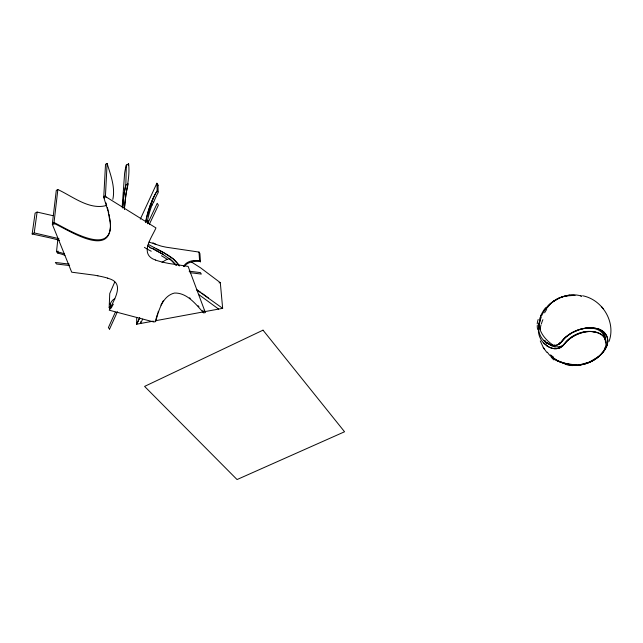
<?xml version="1.0" encoding="UTF-8"?>
<svg xmlns="http://www.w3.org/2000/svg" width="643" height="643" viewBox="0 0 643 643"><rect width="100%" height="100%" fill="white"/><g stroke="black" fill="none" stroke-linecap="round" stroke-linejoin="round"><path stroke-width="0.96" d="M140.584 321.789L140.576 323.477A205.085 143.413 -12 0 1 142.698 319.113M136.71 317.401L136.654 324.201L153.267 321.138M110.475 225.974C109.76 258.269 66.084 228.482 53.932 223.402L52.3 224.254L71.703 272.19L93.91 275.108A125.401 86.218 2 0 1 97.181 275.678L97.905 275.815M122.178 207.07L124.613 173.288A115.21 95.092 -5.4 0 1 125.425 168.796L125.666 167.719A87.416 72.201 -2.6 0 1 126.333 165.034L128.632 163.828C130.336 179.413 124.694 194.122 124.501 209.586M126.333 165.034L125.843 185.007L123.85 194.958L122.676 208.035M110.379 307.997L110.532 304.002M110.266 308.905L109.181 307.571L109.744 293.562L114.727 282.092M106.063 197.481L105.46 195.665L107.108 163.451L105.516 164.295L103.788 196.533L104.351 198.116M122.725 207.223L123.745 195.761L125.16 187.724L125.843 185.007L128.214 183.769L126.028 193.366L124.702 206.098M57.999 251.019L57.79 252.988L56.544 251.397L57.822 239.638M54.052 224.294L52.396 223.402L54.036 222.542L57.854 189.548C72.699 196.404 89.369 210.422 106.714 205.422M52.396 223.402L56.287 190.384L57.854 189.548M538.721 325.069L539.011 323.292M37.109 212.077L35.108 213.13L32.15 233.98L34.208 232.911L37.109 212.077L52.911 215.67M147.625 222.108L147.93 220.461A23.839 5.433 -72.1 0 0 147.496 222.904M539.798 321.781L538.617 329.103A33.396 24.458 -21.8 0 0 543.665 340.388L547.482 343.45M538.85 325.414L538.947 324.916M155.574 320.761L155.767 319.989M155.968 319.217L156.378 317.666M128.206 165.42L128.632 163.828M156.595 316.895L157.053 315.343M112.838 199.346C115.435 187.209 110.596 174.936 107.108 163.451M578.636 365.079A26.459 17.04 -22.9 0 0 592.838 360.458A26.443 17.015 -23 0 0 606.606 346.32C609.789 339.745 606.156 331.491 599.204 329.312M157.286 314.572L157.631 313.471M609.017 341.441C616.163 322.207 602.451 299.606 582.598 295.756M157.993 312.377L158.371 311.284M539.975 321.243L540.482 319.876M605.24 347.541L605.031 348.104M606.839 345.693L606.606 346.32M140.295 219.191L156.876 183.223L158.017 185.08L158.154 192.265L157.439 191.333M541.044 317.529L538.914 323.783L538.448 331.41A34.585 25.39 -21.7 0 0 543.681 343.129L545.553 344.857A31.989 24.739 -41.5 0 0 547.33 346.03M109.559 329.079L117.428 311.718M110.652 308.262L110.901 307.692M157.439 186.398L158.017 185.08M109.181 307.571L109.632 306.574M115.322 312.265L108.378 327.617L109.591 329.12M160.919 305.103L161.272 304.388M139.66 317.915L136.654 324.201L139.732 317.787M147.617 223.772L157.23 203.284L158.395 205.157L149.369 224.262M541.776 315.472C545.77 306.478 553.711 299.566 563.075 296.576M161.634 303.673L162.02 302.957M162.414 302.242L163.258 300.836M546.429 308.632L550.738 303.584A22.81 15.215 -23.7 0 1 575.067 295.459M603.431 351.705L602.692 352.605M596.23 332.608A21.693 13.961 -23 0 0 564.908 343.249L562.818 345.363L559.892 346.73C556.525 350.732 550.143 348.064 546.446 345.548M602.186 352.943C595 361.744 583.217 366.052 572.021 365.2A26.443 17.015 -23 0 0 578.732 365.063L589.478 362.089L598.762 356.455M554.435 344.889C550.834 346.698 561.026 344.752 560.945 342.317A26.443 17.015 -23 0 1 561.942 341.007A26.459 17.04 -22.9 0 1 565.43 337.342L571.667 332.978L579.367 329.594M162.02 262.36L165.838 259.973L169.937 258.382M552.562 301.921L559.064 298.135M103.788 196.533L105.46 195.665M559.884 347.855L558.743 348.265M558.502 343.812L560.543 342.823A9.131 7.403 71.2 0 0 561.853 341.618L562.127 341.232A24.137 15.561 -23 0 1 588.12 328.002A24.137 15.561 -23 0 1 604.838 339.97M562.175 296.921L569.481 295.129M578.829 329.771L586.022 328.083A26.443 17.015 -23 0 1 599.268 329.337M559.892 346.73L554.989 346.874M219.086 282.888L220.308 282.671L222.655 308.335L205.061 311.582M155.22 320.777L203.108 311.943M565.318 296.021L574.328 295.346M573.902 365.095L576.787 365.2M553.213 345.444L549.869 344.616L546.622 342.904M69.187 264.104L55.346 262.473L56.616 264.032L69.629 265.543M190.039 272.656L201.323 274.087L200.407 272.608L189.146 271.177M199 252.072L199.571 260.471L200.479 261.918L199.901 253.543L199 252.072L166.416 247.242A122.411 103.386 0.2 0 1 161.112 246.092L148.991 242.081M570.735 364.694L560.471 362.065L552.642 357.902M569.722 364.919L565.502 364.042M34.208 232.911L58.915 238.649M32.15 233.98L50.315 237.942A203.887 135.633 4.6 0 1 57.323 239.726L59.55 240.329M566.62 364.316L557.778 361.133M566.395 363.842L556.709 360.418L549.869 355.418A34.143 25.407 -21.2 0 1 547.354 352.123M565.245 363.97L557.135 360.779M107.646 278.146L110.082 278.982A26.91 19.74 2.5 0 1 111.368 279.504C124.662 285.146 112.766 301.832 109.262 310.199L153.781 321.966L155.59 321.637C158.7 311.075 162.092 296.061 174.47 293.047C187.145 292.629 196.002 304.388 203.614 312.908L205.358 312.594L188.134 266.411L169.013 263.485A123.995 103.459 -0.7 0 1 164.841 262.633A64.565 51.729 -0.5 0 1 155.526 260.069M155.55 260.021L153.444 259.169A22.208 17.289 -0.1 0 1 152.335 258.639C140.504 251.767 152.415 236.455 155.944 227.919L105.412 196.501L103.748 197.377L108.112 211.322L110.291 223.298M156.996 249.074L154.344 247.7M156.788 248.962L157.607 249.388M157.559 249.363L158.114 249.653M154.489 247.78L148.212 244.34M158.009 249.597C165.862 253.856 174.631 257.972 179.349 265.945L179.132 265.535M158.419 249.805L159.239 250.231M159.641 250.448L160.453 250.874M160.854 251.083L162.526 251.992M153.934 249.315L156.82 250.858M550.464 345.227L551.79 345.886A22.384 17.819 -62.8 0 0 553.165 346.4A21.894 17.498 -69 0 0 554.997 346.826M151.539 248.013L163.274 254.507M153.018 248.817L153.757 249.219M156.731 250.826L161.144 253.262M557.561 361.012L554.933 359.381M163 252.249L173.12 258.832L178.931 265.189M54.036 222.542C66.301 228.394 112.324 257.875 110.395 223.338M191.646 262.119L200.704 267.922L220.308 282.671M150.052 247.185L147.617 245.755M556.926 360.659L552.289 357.146M161.875 253.672L171.665 260.375M196.404 289.607L222.655 308.335M547.273 346.111L549.652 347.397A24.402 19.386 -63.4 0 0 552.16 348.201C556.332 349.543 561.452 348.257 563.999 344.535C572.575 333.476 591.038 326.507 603.094 335.863M197.104 290.017L200.817 292.42M198.494 294.373L218.628 309.082M201.998 293.232L208.428 297.982M169.238 258.446L176.094 265.133M189.548 297.822L190.256 298.368M548.037 343.579L547.314 342.96M172.091 260.753L176.246 265.35M604.002 332.222L604.468 332.672M198.092 305.722L198.936 306.647M602.676 335.461L605.232 338.998L606.06 343.258M601.735 306.92L603.279 308.753M204.024 310.223L205.302 311.726M546.807 352.396L543.247 347.413L540.281 340.951M202.465 310.714L202.834 311.156M203.196 311.598L203.558 312.048M157.189 191.019L156.876 183.223M543.247 347.413L544.549 349.462M105.942 202.85L106.433 204.426M107.365 207.568L108.153 210.478M108.482 211.812L108.796 213.146M109.093 214.473L109.615 217.133M109.832 218.467L110.242 221.57M110.331 222.454L110.435 225.95M538.448 331.41L538.4 330.116M540.867 317.457A36.225 22.441 17.2 0 0 553.647 345.484L556.468 345.275L559.217 344.061A9.975 8.07 71.7 0 0 560.656 342.735L565.478 337.366A26.443 17.015 -23 0 1 571.643 332.986A26.459 17.04 -22.9 0 1 606.863 336.209A26.443 17.007 -23.2 0 1 607.731 340.927A26.459 17.04 -22.9 0 1 598.729 356.495M540.321 317.618A15.528 5.658 -60 0 1 541.277 315.464M540.2 317.65A15.577 5.771 -59.8 0 1 541.173 315.464M539.815 318.968A17.972 7.668 -58.3 0 1 540.369 317.546M540.707 315.809A11.18 3.191 -61.2 0 1 545.602 307.748M545.497 309.098A25.398 16.903 -23.8 0 1 546.437 307.82M546.389 307.804A25.463 17.015 -23.6 0 1 581.561 296.174M551.855 356.696A32.809 24.466 -21.2 0 1 550.545 355.161M554.001 359.959A29.899 21.741 -14.7 0 1 551.188 357.042M572.166 365.296A9.966 2.162 12.6 0 1 569.811 365.007M572.6 365.61A10.738 2.869 13.1 0 1 566.748 364.75M541.35 323.911A24.394 10.674 -58 0 1 542.885 319.675M540.176 329.449A31.354 19.459 -47.4 0 1 540.972 324.972M546.759 345.219A32.375 24.289 -29.1 0 1 543.817 343.016M545.803 341.433A31.62 23.22 -21.6 0 1 545.312 340.846M550.585 345.042A28.276 21.854 -40.9 0 1 548.069 343.539M563.879 344.407A13.921 11.18 76.7 0 1 559.852 347.783M563.967 344.552A23.783 15.279 -23 0 1 594.373 331.804A23.783 15.279 -23 0 1 603.632 350.869A23.783 15.279 -23 0 1 573.95 365.111M573.685 364.959A13.374 2.701 12.2 0 1 570.614 364.565M573.146 364.581A14.202 2.845 12.2 0 1 566.764 363.496M553.647 357.211A32.086 21.524 -5.1 0 1 550.73 354.968M547.281 307.394A22.802 15.247 -23.6 0 1 550.73 303.576M544.597 312.803A14.138 2.146 -60.5 0 1 546.663 309.436M546.494 343.153A30.253 23.445 -43.4 0 1 543.729 340.34M537.612 329.457A30.342 21.846 -27.9 0 1 537.275 325.358M580.717 295.868A25.431 16.991 -23.6 0 1 581.304 296.069M553.093 345.669A22.473 18.02 -80.3 0 1 547.804 342.888M537.202 323.895A22.561 13.487 -49 0 1 538.159 319.483M597.5 328.541A25.069 16.163 -23 0 1 605.344 342.076M560.029 342.47A11.429 9.074 76.2 0 1 559.715 342.687M151.234 248.359A31.403 7.419 28 0 1 149.65 247.475M161.433 255.721A40.839 17.208 23.3 0 1 166.979 259.209M147.424 221.063A23.839 5.457 -72.1 0 1 152.069 204.852M152.198 205.061A23.831 4.485 -72.2 0 1 153.347 202.039M153.46 202.714A23.847 4.163 -72 0 1 158.057 192.804M145.977 221.361A23.863 5.24 -72.7 0 1 157.141 190.963M150.599 204.779A23.855 4.179 -72 0 1 153.637 197.272M147.577 215.638A23.863 4.517 -72.3 0 1 150.824 205.197M145.559 222.639A23.863 5.377 -72.2 0 1 150.478 204.53M150.679 204.964A23.863 4.163 -72.1 0 1 156.924 191.228M56.496 251.839A18.687 10.738 7.7 0 1 64.549 253.985M57.733 253.213A18.671 10.778 7.6 0 1 64.935 255.4M155.863 244.348A28.847 3.352 27.4 0 1 152.93 242.805M151.218 251.22A27.328 10.473 26.2 0 1 144.402 247.346M194.114 260.648A18.784 11.486 14.2 0 1 199.595 260.592M184.115 266.604A18.743 11.815 14.9 0 1 200.463 261.597M183.697 266.451A18.76 11.405 15 0 1 194.001 260.471M109.728 304.637A30.832 6.518 -77.8 0 1 114.856 299.019M111.279 307.941A30.751 6.454 -74.3 0 1 113.361 304.179M97.897 275.855A70.055 49.937 2.4 0 1 107.662 278.114M263.019 330.164L144.587 386.403L237.05 479.549L344.56 431.766L263.019 330.164"/></g></svg>
